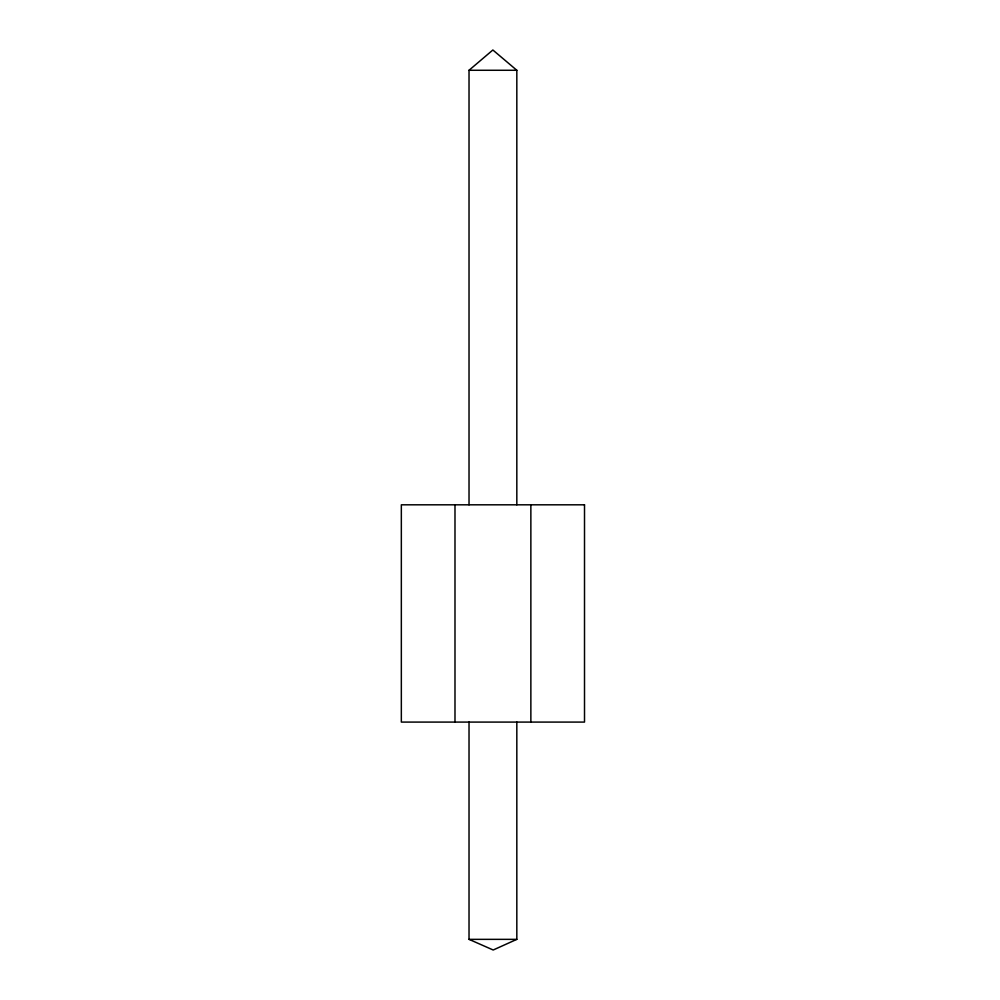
<?xml version="1.0" encoding="UTF-8"?>
<svg xmlns="http://www.w3.org/2000/svg" width="1000" height="1000" viewBox="0 0 1000 1000"><rect width="100%" height="100%" fill="white"/><g stroke="black" fill="none" stroke-linecap="round" stroke-linejoin="round"><path stroke-width="1.5" d="M469.025 504.812L469.025 70.275L492.863 50L516.825 70.275L516.825 504.812M516.825 722.087L516.825 939.35L493.2 950L469.025 939.35L469.025 722.087M469.025 70.275L516.825 70.275M469.025 939.35L516.825 939.35M530.862 504.812L530.862 722.087M454.988 504.812L454.988 722.087M584.513 504.812L401.337 504.812L401.337 722.087L584.513 722.087L584.513 504.812"/></g></svg>
